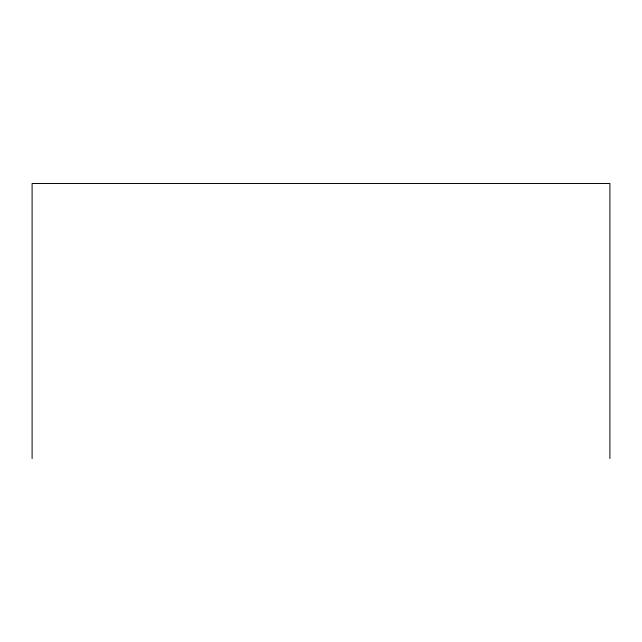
<?xml version="1.0" encoding="UTF-8"?>
<svg xmlns="http://www.w3.org/2000/svg" width="642" height="642" viewBox="0 0 642 642"><rect width="100%" height="100%" fill="white"/><g stroke="black" fill="none" stroke-linecap="round" stroke-linejoin="round"><path stroke-width="0.96" d="M609.9 458.516L609.9 183.484L32.1 183.484L32.1 458.516"/></g></svg>
